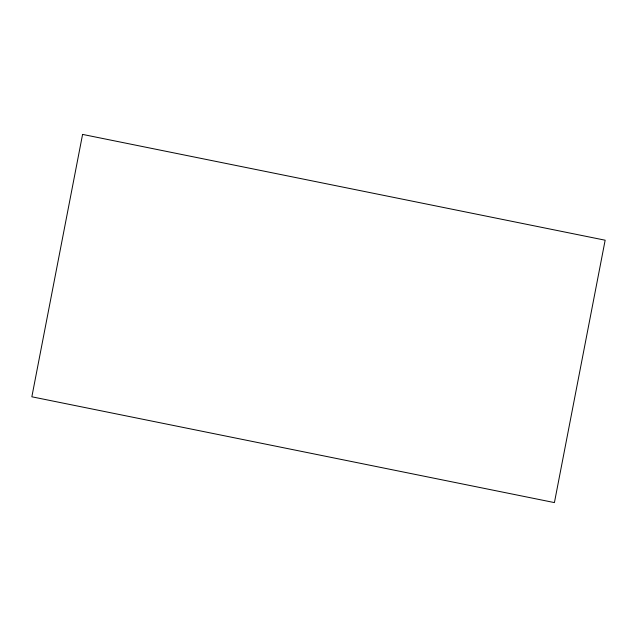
<?xml version="1.0" encoding="UTF-8"?>
<svg xmlns="http://www.w3.org/2000/svg" width="637" height="637" viewBox="0 0 637 637"><rect width="100%" height="100%" fill="white"/><g stroke="black" fill="none" stroke-linecap="round" stroke-linejoin="round"><path stroke-width="0.96" d="M82.579 134.407L31.85 396.795L554.421 502.593L605.15 240.205L82.579 134.407"/></g></svg>
